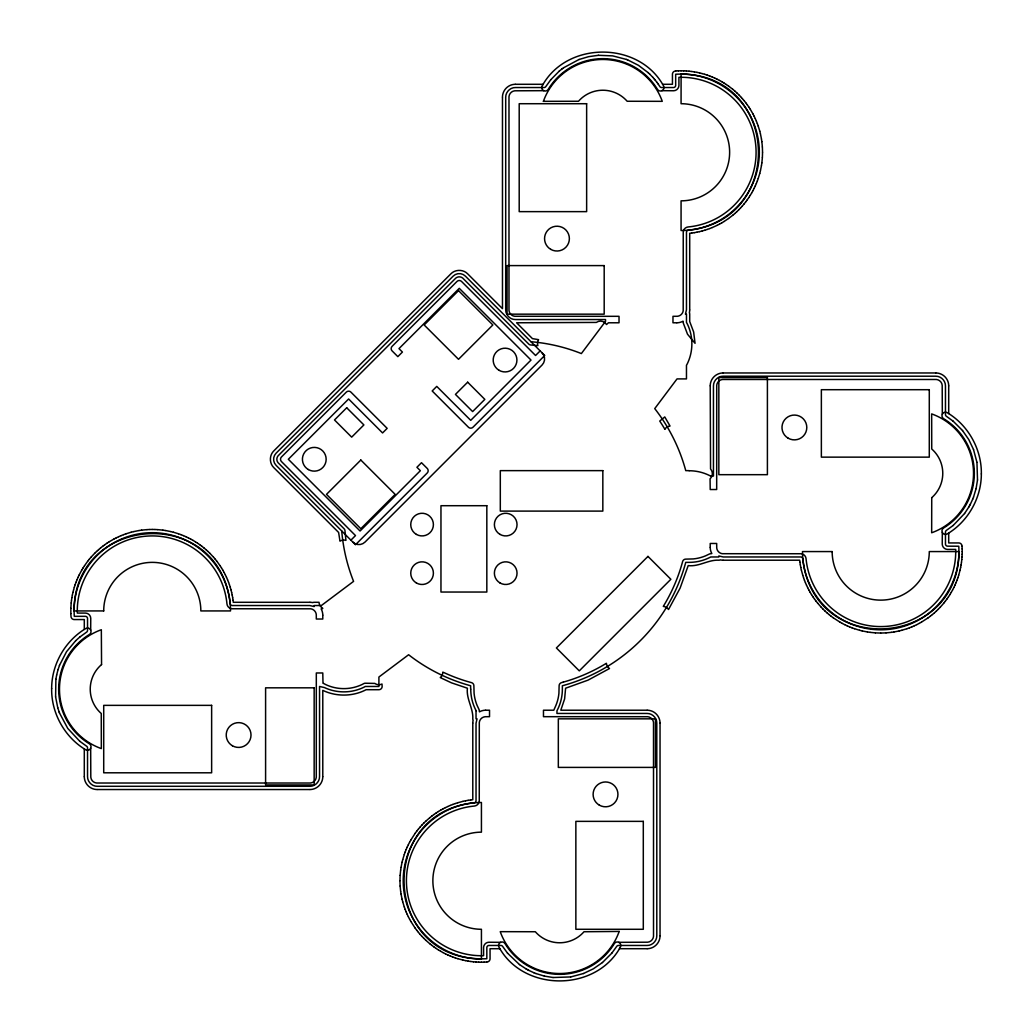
<?xml version="1.0" encoding="UTF-8"?>
<svg xmlns="http://www.w3.org/2000/svg" width="1033" height="1033" viewBox="0 0 1033 1033"><rect width="100%" height="100%" fill="white"/><g stroke="black" fill="none" stroke-linecap="round" stroke-linejoin="round"><path stroke-width="1.5" d="M70.851 608.334L70.851 613.525M399.952 880.645L400.12 875.467M762.548 152.355L762.38 157.532M962.149 554.166L962.201 551.648M70.851 608.192L71.187 603.014M322.787 776.764L322.735 777.642A5.397 5.397 0 0 1 322.696 778.056L322.58 778.895A5.397 5.397 0 0 1 322.49 779.308L322.283 780.135A5.397 5.397 0 0 1 322.167 780.535L321.883 781.335A5.397 5.397 0 0 1 321.715 781.723L321.353 782.498A5.397 5.397 0 0 1 321.16 782.872L320.721 783.595A5.397 5.397 0 0 1 320.488 783.944L319.985 784.628A5.397 5.397 0 0 1 319.714 784.951L319.145 785.584A5.397 5.397 0 0 1 318.835 785.881L318.216 786.449A5.397 5.397 0 0 1 317.893 786.72L317.208 787.223A5.397 5.397 0 0 1 316.86 787.456L316.124 787.895A5.397 5.397 0 0 1 315.749 788.089L314.988 788.463A5.397 5.397 0 0 1 314.6 788.618L313.8 788.902A5.397 5.397 0 0 1 313.399 789.031L312.573 789.238A5.397 5.397 0 0 1 312.16 789.315L311.32 789.444A5.397 5.397 0 0 1 310.894 789.483L310.029 789.522M502.477 97.063L502.516 96.185A5.397 5.397 0 0 1 502.554 95.759L502.684 94.92A5.397 5.397 0 0 1 502.761 94.507L502.968 93.693A5.397 5.397 0 0 1 503.097 93.28L503.381 92.479A5.397 5.397 0 0 1 503.549 92.092L503.91 91.33A5.397 5.397 0 0 1 504.104 90.956L504.543 90.233A5.397 5.397 0 0 1 504.775 89.871L505.279 89.2A5.397 5.397 0 0 1 505.55 88.864L506.118 88.244A5.397 5.397 0 0 1 506.415 87.934L507.048 87.366A5.397 5.397 0 0 1 507.371 87.108L508.055 86.604A5.397 5.397 0 0 1 508.404 86.359L509.127 85.933A5.397 5.397 0 0 1 509.501 85.726L510.276 85.365A5.397 5.397 0 0 1 510.664 85.197L511.464 84.913A5.397 5.397 0 0 1 511.864 84.796L512.691 84.59A5.397 5.397 0 0 1 513.104 84.512L513.943 84.383A5.397 5.397 0 0 1 514.357 84.344L515.235 84.293M472.804 722.971L472.843 722.106A5.397 5.397 0 0 1 472.882 721.68L473.011 720.84A5.772 5.772 0 0 1 473.127 720.272L473.037 720.078A3.241 3.241 0 0 1 472.791 718.839C473.45 708.393 466.103 699.044 467.394 688.21L451.434 682.826L440.252 677.571A7.011 7.011 0 0 0 442.795 672.134L444.435 672.819A172.124 172.124 0 0 0 469.783 682.167L471.487 682.632A3.241 3.241 0 0 1 473.876 685.757L474.082 693.35A42.624 42.624 0 0 0 477.117 705.474L478.963 709.361A3.241 3.241 0 0 1 479.273 710.743L479.454 711.84A5.397 5.397 0 0 1 479.829 711.647L480.59 711.285A5.397 5.397 0 0 1 480.991 711.117L481.778 710.833A5.397 5.397 0 0 1 482.191 710.717L483.005 710.51A5.397 5.397 0 0 1 483.431 710.42L484.27 710.304A5.397 5.397 0 0 1 484.684 710.265L485.562 710.213M689.695 310.029L689.657 310.894A5.397 5.397 0 0 1 689.618 311.32L689.489 312.16A5.772 5.772 0 0 1 689.373 312.728L689.463 312.922A3.241 3.241 0 0 1 689.708 314.161L689.708 321.56L693.647 332.006L695.054 343.305L687.5 334.188L683.601 323.871A3.241 3.241 0 0 1 683.226 322.361L683.045 321.16A5.397 5.397 0 0 1 682.671 321.353L681.909 321.715A5.397 5.397 0 0 1 681.509 321.883L680.721 322.167A5.397 5.397 0 0 1 680.308 322.283L679.494 322.49A5.397 5.397 0 0 1 679.068 322.58L678.242 322.696A5.397 5.397 0 0 1 677.816 322.735L676.938 322.787M660.022 935.937L659.984 936.815A5.397 5.397 0 0 1 659.945 937.241L659.816 938.08A5.397 5.397 0 0 1 659.738 938.493L659.532 939.307A5.397 5.397 0 0 1 659.403 939.72L659.119 940.521A5.397 5.397 0 0 1 658.951 940.908L658.589 941.67A5.397 5.397 0 0 1 658.395 942.044L657.956 942.767A5.397 5.397 0 0 1 657.724 943.129L657.22 943.8A5.397 5.397 0 0 1 656.949 944.136L656.381 944.756A5.397 5.397 0 0 1 656.084 945.066L655.451 945.634A5.397 5.397 0 0 1 655.129 945.892L654.444 946.396A5.397 5.397 0 0 1 654.096 946.641L653.373 947.067A5.397 5.397 0 0 1 652.998 947.274L652.223 947.635A5.397 5.397 0 0 1 651.836 947.803L651.035 948.087A5.397 5.397 0 0 1 650.635 948.204L649.809 948.41A5.397 5.397 0 0 1 649.395 948.488L648.556 948.617A5.397 5.397 0 0 1 648.143 948.656L647.265 948.707M710.213 385.735L710.265 384.857A5.397 5.397 0 0 1 710.304 384.444L710.42 383.605A5.397 5.397 0 0 1 710.51 383.191L710.717 382.365A5.397 5.397 0 0 1 710.833 381.965L711.117 381.164A5.397 5.397 0 0 1 711.285 380.777L711.647 380.002A5.397 5.397 0 0 1 711.84 379.627L712.279 378.904A5.397 5.397 0 0 1 712.512 378.556L713.015 377.871A5.397 5.397 0 0 1 713.286 377.549L713.855 376.916A5.397 5.397 0 0 1 714.165 376.619L714.784 376.051A5.397 5.397 0 0 1 715.107 375.78L715.792 375.276A5.397 5.397 0 0 1 716.14 375.044L716.876 374.605A5.397 5.397 0 0 1 717.251 374.411L718.012 374.049A5.397 5.397 0 0 1 718.4 373.881L719.2 373.597A5.397 5.397 0 0 1 719.601 373.468L720.427 373.262A5.397 5.397 0 0 1 720.84 373.184L721.68 373.055A5.397 5.397 0 0 1 722.106 373.016L722.971 372.978M962.033 556.826L962.149 554.308M400.133 875.325L400.636 870.16M762.367 157.675L761.863 162.84M961.813 559.486L962.02 556.968M977.515 479.932L976.947 462.358M977.515 479.958L976.082 488.635M71.2 602.872L71.497 600.367M961.503 562.133L961.8 559.628M55.885 679.275L55.601 696.862M71.509 600.225L71.884 597.72M400.662 870.018L401.024 867.513M761.476 165.487L761.837 162.982M961.116 564.78L961.491 562.275M55.885 679.262L56.673 674.936M71.897 597.591L72.362 595.098M401.049 867.384L402.057 862.284M761.45 165.616L760.443 170.716M960.638 567.401L961.103 564.909M72.387 594.969L72.917 592.49M960.083 570.009L960.613 567.543M56.673 674.923L58.055 669.591M976.082 488.661L973.525 497.08M72.943 592.361L73.563 589.908M402.095 862.155L402.702 859.701M759.797 173.299L760.404 170.845M960.057 570.139L958.714 575.161M73.601 589.766L74.286 587.338M402.741 859.559L404.252 854.601M759.759 173.441L758.248 178.399M58.068 669.578L59.475 665.42M74.337 587.209L75.099 584.807M957.901 577.692L958.663 575.291M75.151 584.665L76.003 582.289M404.303 854.459L405.143 852.083M757.357 180.917L758.209 178.541M956.997 580.21L957.849 577.834M59.475 665.394L66.512 651.707L75.693 640.705M973.525 497.105L972.712 499.133M76.055 582.16L76.984 579.81M405.194 851.954L406.124 849.604M756.376 183.396L757.305 181.046M956.016 582.689L956.945 580.339M972.712 499.159L970.4 504.143M77.036 579.681L78.043 577.37M90.672 748.331L90.801 777.216A6.469 6.469 0 0 0 96.611 783.014L310.468 783.014A6.469 6.469 0 0 0 316.279 777.216L316.318 672.974L322.787 672.974L322.993 683.291A3.241 3.241 0 0 1 323.871 683.601L325.821 684.634A42.624 42.624 0 0 0 362.26 684.427L363.758 683.626A3.241 3.241 0 0 1 365.308 683.226L374.798 683.407A7.011 7.011 0 0 0 381.99 684.014L382.145 686.467A3.241 3.241 0 0 1 378.904 689.708L366.121 689.708C352.821 696.655 336.306 696.836 322.787 690.354L322.787 776.558M406.176 849.475L407.183 847.163M755.317 185.837L756.324 183.525M942.328 414.168L942.199 385.283A6.469 6.469 0 0 0 936.389 379.485L722.532 379.485A6.469 6.469 0 0 0 716.721 385.283L716.682 489.526L710.213 489.526L710.071 478.834A7.011 7.011 0 0 0 710.549 468.93L710.213 385.942M954.957 585.13L955.964 582.819M78.095 577.24L79.179 574.955M407.247 847.034L408.319 844.749M754.18 188.251L755.252 185.966M953.821 587.545L954.905 585.259M79.231 574.826L81.684 570.255M408.384 844.62L409.533 842.373M752.967 190.627L754.116 188.38M952.607 589.92L953.769 587.674M969.884 505.124L970.387 504.156M969.354 506.093L969.871 505.137M751.675 192.951L752.902 190.756M409.61 842.244L410.837 840.049M951.316 592.245L952.542 590.037M968.812 507.048L969.354 506.105M968.799 507.061L964.577 513.504M81.749 570.126L83.053 567.956M750.307 195.25L751.598 193.081M410.902 839.919L415.163 833.321M949.947 594.543L951.251 592.374M83.131 567.84L84.499 565.722M748.86 197.484L750.229 195.366M948.501 596.777L949.869 594.659M84.577 565.606L87.598 561.384M747.337 199.679L748.783 197.6M946.99 598.972L948.423 596.893M745.761 201.822L747.259 199.795M415.24 833.205L416.738 831.178M945.402 601.116L946.912 599.088M964.564 513.517L953.188 525.461M87.689 561.268L89.251 559.292M744.096 203.914L745.671 201.939M416.828 831.061L418.404 829.086M943.749 603.207L945.311 601.232M550.692 79.825L545.85 86.527A2.156 2.156 0 0 1 544.029 87.534L515.441 87.534C510.237 87.392 505.576 92.066 505.705 97.27L505.705 309.81C505.576 315.026 510.237 319.688 515.441 319.546L605.532 319.546L605.532 321.353L581.359 353.583L580.417 353.196A175.365 175.365 0 0 0 533.687 341.975L530.988 341.742M611.807 953.175L616.649 946.473A2.156 2.156 0 0 1 618.47 945.466L647.058 945.466C652.262 945.608 656.936 940.947 656.794 935.73L656.794 723.19C656.923 718 652.301 713.338 647.11 713.454L556.968 713.454L556.968 710.743A45.801 45.801 0 0 0 562.365 689.166L562.365 685.757L564.095 685.279A175.365 175.365 0 0 0 685.279 564.095L685.757 562.365L689.166 562.365A45.801 45.801 0 0 0 710.743 556.968L718.839 556.968L718.839 555.948L723.19 556.968L800.678 556.968A2.156 2.156 0 0 1 802.835 558.956C813.823 660.19 964.46 647.639 958.779 546.225L947.623 546.173A2.156 2.156 0 0 1 945.466 544.017L945.466 532.137A2.156 2.156 0 0 1 946.473 530.316L953.175 525.474M550.705 79.812L559.189 71.174M611.794 953.188L602.459 962.524M89.342 559.189L90.981 557.265M742.378 205.954L744.005 204.018M418.494 828.982L420.121 827.046M943.658 603.311L940.237 607.223M91.072 557.149L94.623 553.365M740.584 207.93L742.288 206.058M420.211 826.942L421.916 825.07M738.737 209.841L740.493 208.033M422.006 824.967L423.762 823.159M938.377 609.134L940.133 607.327M350.91 540.156L355.494 535.572L281.467 461.557A3.241 3.241 0 0 1 281.467 456.973L346.326 392.114A3.241 3.241 0 0 1 350.91 392.114L387.155 428.359L382.572 432.943L348.625 398.983L288.336 459.272L360.065 531.001L420.354 470.712L416.919 467.278L421.49 462.707L427.223 468.427A3.241 3.241 0 0 1 427.223 472.998L355.494 544.74L276.121 465.379A8.638 8.638 0 0 1 276.121 453.164L453.164 276.121A8.638 8.638 0 0 1 465.379 276.121L544.74 355.494L472.998 427.223A3.241 3.241 0 0 1 468.427 427.223L432.181 390.978L436.752 386.394L470.712 420.354L531.001 360.065L459.272 288.336L398.983 348.625L402.418 352.059L397.834 356.63L392.114 350.91A3.241 3.241 0 0 1 392.114 346.326L456.973 281.467A3.241 3.241 0 0 1 461.557 281.467L535.572 355.494L540.156 350.91M94.713 553.262L96.534 551.506M736.826 211.7L738.634 209.944M423.866 823.056L425.673 821.3M936.466 610.994L938.287 609.238M75.706 640.692L79.812 637.038M96.637 551.415L98.509 549.711M734.85 213.495L736.723 211.791M425.777 821.209L429.689 817.787M934.491 612.789L936.363 611.084M98.613 549.621L100.537 547.994M732.81 215.213L734.747 213.586M932.463 614.506L934.387 612.879M559.202 71.161L561.771 69.095M79.825 637.025L86.527 632.183A2.156 2.156 0 0 0 87.534 630.362L87.534 618.483A2.156 2.156 0 0 0 85.377 616.327L74.286 616.327C68.385 514.886 219.216 502.27 230.165 603.543A2.156 2.156 0 0 0 232.322 605.532L309.81 605.532L314.161 606.552L314.161 605.532L321.353 605.532L353.583 581.359L353.196 580.417A175.365 175.365 0 0 1 341.975 533.687L341.742 530.988M602.446 962.536L593.394 968.799L583.438 973.525M100.653 547.903L102.629 546.328M732.707 215.303L728.588 218.467M429.793 817.697L431.768 816.122M930.371 616.172L932.347 614.596M561.784 69.082L563.54 67.778M102.732 546.25L104.759 544.74M431.884 816.031L433.912 814.533M928.241 617.76L930.268 616.262M563.553 67.778L579.061 59.475M104.875 544.662L106.954 543.216M728.472 218.544L724.159 221.436M434.028 814.456L436.107 813.01M928.125 617.837L921.513 622.098M107.07 543.138L109.201 541.77M436.223 812.932L438.341 811.564M109.317 541.705L113.811 539.11M721.873 222.805L724.043 221.514M438.457 811.486L440.626 810.195M719.549 224.096L721.744 222.883M440.755 810.117L442.963 808.904M919.189 623.39L921.397 622.163M717.173 225.323L719.42 224.174M113.94 539.032L116.187 537.883M443.08 808.826L445.326 807.677M916.813 624.616L919.06 623.467M717.044 225.388L712.318 227.531M116.303 537.819L118.588 536.747M445.455 807.612L447.741 806.541M914.412 625.753L916.697 624.681M661.998 90.672L673.684 90.762A5.397 5.397 0 0 0 678.913 85.532L678.913 77.307L681.07 77.281A74.996 74.996 0 0 1 755.988 148.597A74.996 74.996 0 0 1 688.43 226.924A7.799 7.799 0 0 0 688.03 226.963A5.397 5.397 0 0 0 683.239 232.154L683.2 310.468A6.469 6.469 0 0 1 682.736 312.315L682.464 312.896A6.469 6.469 0 0 1 677.39 316.279L672.974 316.318L672.974 322.787L676.731 322.787M118.718 536.682L121.029 535.675M447.87 806.476L450.181 805.469M911.971 626.824L914.282 625.817M500.501 942.328L488.829 942.238A5.397 5.397 0 0 0 483.586 947.468L483.586 955.693L481.43 955.719A74.996 74.996 0 0 1 406.511 884.403A74.996 74.996 0 0 1 474.07 806.076A7.799 7.799 0 0 0 474.47 806.037A5.397 5.397 0 0 0 479.26 800.846L479.299 722.532A6.469 6.469 0 0 1 485.11 716.721L489.526 716.682L489.526 710.213L485.768 710.213M709.839 228.513L712.189 227.583M121.171 535.623L123.508 534.694M450.311 805.417L452.661 804.487M909.492 627.806L911.829 626.876M579.087 59.475L588.59 56.673L598.417 55.304M583.413 973.525L570.668 976.947M707.334 229.416L709.71 228.564M123.65 534.642L126.026 533.803M906.974 628.697L909.35 627.857M452.79 804.436L455.166 803.584M704.79 230.23L707.192 229.455M126.155 533.751L131.126 532.24M906.845 628.748L901.874 630.259M455.308 803.545L457.709 802.77M702.233 230.966L704.661 230.269M457.839 802.731L462.861 801.388M563.217 682.167L561.513 682.632A3.241 3.241 0 0 0 559.124 685.757L558.918 693.35A42.624 42.624 0 0 1 555.883 705.474L553.778 710.213L543.474 710.213L543.474 716.682L647.717 716.721A6.469 6.469 0 0 1 653.515 722.532L653.515 936.389A6.469 6.469 0 0 1 647.717 942.199L618.832 942.328M699.638 231.612L702.091 231.005M131.256 532.215L133.709 531.595M899.291 630.905L901.744 630.298M697.043 232.18L699.509 231.65M133.851 531.569L138.939 530.549M899.149 630.943L894.062 631.951M462.991 801.35L465.457 800.82M694.421 232.657L696.901 232.205M465.599 800.795L468.091 800.343M570.642 976.947L553.068 977.515M691.774 233.045L694.279 232.683M139.081 530.523L141.573 530.161M891.427 632.338L893.919 631.976M468.22 800.317L470.725 799.955M691.632 233.071L689.708 233.29L689.708 309.81M141.715 530.136L146.88 529.632M891.285 632.364L886.12 632.867M470.867 799.929L472.791 799.71L472.791 723.19M675.672 70.98L675.311 71.019A3.241 3.241 0 0 0 672.444 74.066L672.444 84.293L662.553 84.293M486.827 962.02L487.24 961.981A3.241 3.241 0 0 0 490.055 958.934L490.055 948.707L499.946 948.707M598.43 55.304L612.724 55.885L626.579 59.475M675.814 70.967L678.332 70.851M147.022 529.619L149.54 529.503M885.978 632.88L880.787 633.048M484.167 962.149L486.685 962.033M678.474 70.851L681.005 70.799M149.682 529.49L152.213 529.451M481.494 962.201L484.025 962.149M515.441 84.293L543.113 84.293M723.19 372.965L935.73 372.965M689.166 470.635L685.757 470.635L685.279 468.905A175.365 175.365 0 0 0 656.317 410.656L654.741 408.616L677.028 378.904L686.467 378.904L686.467 365.308L687.358 363.668A45.865 45.865 0 0 0 687.565 324.439L686.467 322.361L686.467 314.161L685.447 314.161L686.467 309.81L686.467 232.322A2.156 2.156 0 0 1 688.456 230.165C787.856 219.887 779.334 69.237 675.685 74.234L675.672 85.377A2.156 2.156 0 0 1 673.516 87.534L661.649 87.534A2.156 2.156 0 0 1 659.816 86.527L658.305 84.228M710.743 476.032L713.454 476.032L713.454 385.942C713.312 380.738 717.974 376.064 723.19 376.206L935.73 376.206C940.947 376.064 945.608 380.738 945.466 385.942L945.466 414.53A2.156 2.156 0 0 0 946.473 416.351L953.175 421.193M723.19 560.209L799.71 560.209L799.929 562.133M309.81 602.291L233.29 602.291L233.071 600.367M647.058 710.213L560.803 710.213L564.625 698.902L565.606 688.21L588.1 680.114L609.522 668.519A7.011 7.011 0 0 1 606.41 663.393L606.41 663.276A172.059 172.059 0 0 1 563.243 682.142M97.27 789.535L309.81 789.535M619.387 948.707L647.058 948.707M681.147 70.799L683.665 70.851M152.355 529.451L154.873 529.49M880.645 633.048L875.467 632.88M478.834 962.149L481.352 962.201M683.807 70.851L686.338 70.967M935.937 372.978L936.815 373.016A5.397 5.397 0 0 1 937.241 373.055L938.08 373.184A5.397 5.397 0 0 1 938.493 373.262L939.307 373.468A5.397 5.397 0 0 1 939.72 373.597L940.521 373.881A5.397 5.397 0 0 1 940.908 374.049L941.67 374.411A5.397 5.397 0 0 1 942.044 374.605L942.767 375.044A5.397 5.397 0 0 1 943.129 375.276L943.8 375.78A5.397 5.397 0 0 1 944.136 376.051L944.756 376.619A5.397 5.397 0 0 1 945.066 376.916L945.634 377.549A5.397 5.397 0 0 1 945.892 377.871L946.396 378.556A5.397 5.397 0 0 1 946.641 378.904L947.067 379.627A5.397 5.397 0 0 1 947.274 380.002L947.635 380.777A5.397 5.397 0 0 1 947.803 381.164L948.087 381.965A5.397 5.397 0 0 1 948.204 382.365L948.41 383.191A5.397 5.397 0 0 1 948.488 383.605L948.617 384.444A5.397 5.397 0 0 1 948.656 384.857L948.707 385.735M155.015 529.503L157.532 529.619M722.971 560.196L722.106 560.157A5.397 5.397 0 0 1 721.68 560.118L720.84 559.989A5.772 5.772 0 0 1 720.272 559.873L720.078 559.963A3.241 3.241 0 0 1 718.839 560.209C708.393 559.55 699.044 566.897 688.21 565.606L680.114 588.1L668.519 609.522A7.011 7.011 0 0 0 663.393 606.41L663.276 606.41A172.059 172.059 0 0 0 682.167 563.217L682.632 561.513A3.241 3.241 0 0 1 685.757 559.124L693.35 558.918A42.624 42.624 0 0 0 705.474 555.883L709.361 554.037A3.241 3.241 0 0 1 710.743 553.727L711.84 553.546A5.397 5.397 0 0 1 711.647 553.171L711.285 552.41A5.397 5.397 0 0 1 711.117 552.009L710.833 551.222A5.397 5.397 0 0 1 710.717 550.809L710.51 549.995A5.397 5.397 0 0 1 710.42 549.569L710.304 548.73A5.397 5.397 0 0 1 710.265 548.316L710.213 547.438M310.029 602.304L310.894 602.342A5.397 5.397 0 0 1 311.32 602.381L312.16 602.51A5.772 5.772 0 0 1 312.728 602.626L312.922 602.536A3.241 3.241 0 0 1 314.161 602.291L319.029 602.291A7.011 7.011 0 0 0 322.464 608.05L322.787 608.437A3.241 3.241 0 0 1 321.353 608.773L321.16 608.954A5.397 5.397 0 0 1 321.353 609.328L321.715 610.09A5.397 5.397 0 0 1 321.883 610.49L322.167 611.278A5.397 5.397 0 0 1 322.283 611.691L322.49 612.517A5.397 5.397 0 0 1 322.58 612.931L322.696 613.77A5.397 5.397 0 0 1 322.735 614.183L322.787 615.061M647.265 710.213L648.143 710.265A5.397 5.397 0 0 1 648.556 710.304L649.395 710.42A5.397 5.397 0 0 1 649.809 710.51L650.635 710.717A5.397 5.397 0 0 1 651.035 710.833L651.836 711.117A5.397 5.397 0 0 1 652.223 711.285L652.998 711.647A5.397 5.397 0 0 1 653.373 711.84L654.096 712.279A5.397 5.397 0 0 1 654.444 712.512L655.129 713.015A5.397 5.397 0 0 1 655.451 713.286L656.084 713.855A5.397 5.397 0 0 1 656.381 714.165L656.949 714.784A5.397 5.397 0 0 1 657.22 715.107L657.724 715.792A5.397 5.397 0 0 1 657.956 716.14L658.395 716.876A5.397 5.397 0 0 1 658.589 717.251L658.951 718.012A5.397 5.397 0 0 1 659.119 718.4L659.403 719.2A5.397 5.397 0 0 1 659.532 719.601L659.738 720.427A5.397 5.397 0 0 1 659.816 720.84L659.945 721.68A5.397 5.397 0 0 1 659.984 722.106L660.022 722.971M97.063 789.522L96.185 789.483A5.397 5.397 0 0 1 95.759 789.444L94.92 789.315A5.397 5.397 0 0 1 94.507 789.238L93.693 789.031A5.397 5.397 0 0 1 93.28 788.902L92.479 788.618A5.397 5.397 0 0 1 92.092 788.463L91.33 788.089A5.397 5.397 0 0 1 90.956 787.895L90.233 787.456A5.397 5.397 0 0 1 89.871 787.223L89.2 786.72A5.397 5.397 0 0 1 88.864 786.449L88.244 785.881A5.397 5.397 0 0 1 87.934 785.584L87.366 784.951A5.397 5.397 0 0 1 87.108 784.628L86.604 783.944A5.397 5.397 0 0 1 86.359 783.595L85.933 782.872A5.397 5.397 0 0 1 85.726 782.498L85.365 781.723A5.397 5.397 0 0 1 85.197 781.335L84.913 780.535A5.397 5.397 0 0 1 84.796 780.135L84.59 779.308A5.397 5.397 0 0 1 84.512 778.895L84.383 778.056A5.397 5.397 0 0 1 84.344 777.642L84.293 776.764M476.174 962.033L478.692 962.149M686.467 70.98L688.985 71.187M157.675 529.632L162.84 530.136M875.325 632.867L870.16 632.364M473.514 961.813L476.032 962.02M553.042 977.515L544.365 976.082M689.127 71.2L691.632 71.497M470.867 961.503L473.372 961.8M691.774 71.509L694.279 71.884M867.513 631.976L870.018 632.338M162.982 530.161L165.487 530.523M468.22 961.116L470.725 961.491M694.421 71.897L696.901 72.362M867.384 631.951L862.284 630.943M165.616 530.549L170.716 531.569M465.599 960.638L468.091 961.103M697.043 72.387L699.509 72.917M462.991 960.083L465.457 960.613M544.339 976.082L535.92 973.525M699.638 72.943L702.091 73.563M859.701 630.298L862.155 630.905M170.845 531.595L173.299 532.215M462.861 960.057L457.839 958.714M702.233 73.601L704.661 74.286M859.559 630.259L854.601 628.748M173.441 532.24L178.399 533.751M704.79 74.337L707.192 75.099M455.308 957.901L457.709 958.663M707.334 75.151L709.71 76.003M852.083 627.857L854.459 628.697M178.541 533.803L180.917 534.642M452.79 956.997L455.166 957.849M626.605 59.475L627.612 59.875M535.895 973.525L533.867 972.712M709.839 76.055L712.189 76.984M849.604 626.876L851.954 627.806M181.046 534.694L183.396 535.623M450.311 956.016L452.661 956.945M627.625 59.875L638.446 65.324L648.117 72.62M533.841 972.712L528.857 970.4M543.668 90.672L514.783 90.801A6.469 6.469 0 0 0 508.985 96.611L508.985 310.468A6.469 6.469 0 0 0 514.783 316.279L619.025 316.318L619.025 322.787L608.437 322.787L606.513 324.517A7.011 7.011 0 0 0 596.338 322.425L516.616 322.787L532.447 338.617L538.593 339.663A7.011 7.011 0 0 0 537.883 345.629L530.704 344.97A3.241 3.241 0 0 1 528.702 344.028L462.694 278.058A5.397 5.397 0 0 0 455.85 278.058L278.058 455.85A5.397 5.397 0 0 0 278.058 462.694L344.028 528.702A3.241 3.241 0 0 1 344.97 530.704L345.939 540.375A7.011 7.011 0 0 0 339.986 541.189L338.617 532.447L273.835 467.665C269.239 463.288 269.239 455.256 273.835 450.879L450.879 273.835C455.256 269.239 463.288 269.239 467.665 273.835L502.477 308.647L502.477 97.27M712.318 77.036L714.629 78.043M847.163 625.817L849.475 626.824M183.525 535.675L185.837 536.682M447.87 954.957L450.181 955.964M714.759 78.095L717.044 79.179M844.749 624.681L847.034 625.753M185.966 536.747L188.251 537.819M445.455 953.821L447.741 954.905M717.173 79.231L719.42 80.393M842.373 623.467L844.62 624.616M188.38 537.883L190.627 539.032M443.08 952.607L445.326 953.769M527.876 969.884L528.844 970.387M526.907 969.354L527.863 969.871M719.549 80.458L721.744 81.684M840.049 622.163L842.244 623.39M190.756 539.11L192.951 540.336M440.755 951.316L442.963 952.542M525.952 968.812L526.895 969.354M525.939 968.799L519.496 964.577M721.873 81.749L724.043 83.053M839.919 622.098L833.321 617.837M193.081 540.401L195.25 541.705M438.457 949.947L440.626 951.251M724.159 83.131L726.276 84.499M195.366 541.77L197.484 543.138M436.223 948.501L438.341 949.869M726.393 84.577L728.472 86.01M197.6 543.216L199.679 544.662M434.028 946.99L436.107 948.423M728.588 86.088L732.707 89.251M831.178 616.262L833.205 617.76M199.795 544.74L201.822 546.25M431.884 945.402L433.912 946.912M519.483 964.564L507.539 953.188M829.086 614.596L831.061 616.172M201.939 546.328L203.914 547.903M429.793 943.749L431.768 945.311M79.825 741.307L86.527 746.149A2.156 2.156 0 0 1 87.534 747.982L87.534 776.558C87.392 781.761 92.053 786.436 97.27 786.294L309.81 786.294C315.026 786.436 319.688 781.761 319.546 776.558L319.546 686.467L324.439 687.565A45.865 45.865 0 0 0 363.668 687.358L365.308 686.467L378.904 686.467L378.904 677.028L408.616 654.741L410.656 656.317A175.365 175.365 0 0 0 468.905 685.279L470.635 685.757L470.635 689.166M953.188 421.206L962.524 430.541M79.812 741.294L67.778 728.459L59.475 712.938M732.81 89.342L734.747 90.981M827.046 612.879L828.982 614.506M204.018 547.994L205.954 549.621M429.689 943.658L425.777 940.237M734.85 91.072L736.723 92.763M825.07 611.084L826.942 612.789M206.058 549.711L207.93 551.415M648.13 72.633L649.731 74.131M736.826 92.867L738.634 94.623M823.159 609.238L824.967 610.994M208.033 551.506L209.841 553.262M423.866 938.377L425.673 940.133M649.744 74.144L652.804 77.307M738.737 94.713L740.493 96.534M821.3 607.327L823.056 609.134M209.944 553.365L213.495 557.149M422.006 936.466L423.762 938.287M740.584 96.637L742.288 98.509M821.209 607.223L817.787 603.311M420.211 934.491L421.916 936.363M652.817 77.32L654.263 78.96M742.378 98.613L744.005 100.537M213.586 557.265L215.213 559.189M418.494 932.463L420.121 934.387M654.276 78.973L654.961 79.812M962.536 430.554L968.799 439.606L973.525 449.562M654.974 79.825L657.001 82.42M507.526 953.175L502.684 946.473A2.156 2.156 0 0 0 500.863 945.466L488.983 945.466A2.156 2.156 0 0 0 486.827 947.623L486.827 958.714C383.204 963.892 374.617 813.087 474.044 802.835A2.156 2.156 0 0 0 476.032 800.678L476.032 723.19L477.052 718.839L476.032 718.839L476.032 710.743M744.096 100.653L745.671 102.629M816.122 601.232L817.697 603.207M215.303 559.292L216.878 561.268M416.828 930.371L418.404 932.347M745.761 102.732L747.259 104.759M814.533 599.088L816.031 601.116M216.969 561.384L219.99 565.606M415.24 928.241L416.738 930.268M657.014 82.433L658.292 84.215M747.337 104.875L748.783 106.954M813.01 596.893L814.456 598.972M415.163 928.125L410.902 921.513M748.86 107.07L750.229 109.201M811.564 594.659L812.932 596.777M220.068 565.722L221.436 567.84M750.307 109.317L752.902 113.811M810.195 592.374L811.486 594.543M221.514 567.956L222.805 570.126M808.904 590.037L810.117 592.245M222.883 570.255L224.096 572.463M409.61 919.189L410.837 921.397M752.967 113.94L754.116 116.187M807.677 587.674L808.826 589.92M408.384 916.813L409.533 919.06M224.174 572.579L225.323 574.826M754.18 116.303L755.252 118.588M806.541 585.259L807.612 587.545M407.247 914.412L408.319 916.697M225.388 574.955L226.459 577.24M755.317 118.718L756.324 121.029M805.469 582.819L806.476 585.13M406.176 911.971L407.183 914.282M226.524 577.37L227.531 579.681M942.328 532.499L942.238 544.171A5.397 5.397 0 0 0 947.468 549.414L955.693 549.414L955.719 551.57A74.996 74.996 0 0 1 884.403 626.489A74.996 74.996 0 0 1 806.076 558.93A7.799 7.799 0 0 0 806.037 558.53A5.397 5.397 0 0 0 800.846 553.74L722.532 553.701A6.469 6.469 0 0 1 720.685 553.236L720.104 552.965A6.469 6.469 0 0 1 716.721 547.89L716.682 543.474L710.213 543.474L710.213 547.232M90.672 630.001L90.762 618.328A5.397 5.397 0 0 0 85.532 613.086L77.307 613.086L77.281 610.929A74.996 74.996 0 0 1 148.597 536.011A74.996 74.996 0 0 1 226.924 603.582A7.799 7.799 0 0 0 226.963 603.969A5.397 5.397 0 0 0 232.154 608.76L310.468 608.799A6.469 6.469 0 0 1 312.315 609.263L312.896 609.535A6.469 6.469 0 0 1 316.279 614.609L316.318 619.025L322.787 619.025L322.787 615.268M756.376 121.171L757.305 123.508M804.487 580.339L805.417 582.689M405.194 909.492L406.124 911.829M227.583 579.81L228.513 582.16M973.525 449.587L976.947 462.332M59.101 711.892L59.475 712.912M757.357 123.65L758.209 126.026M803.584 577.834L804.436 580.21M404.303 906.974L405.143 909.35M228.564 582.289L229.416 584.665M59.101 711.879L57.745 707.695M758.248 126.155L759.759 131.126M802.77 575.291L803.545 577.692M404.252 906.845L402.741 901.874M229.455 584.807L230.23 587.209M802.731 575.161L801.388 570.139M230.269 587.338L230.966 589.766M57.745 707.682L55.601 696.888M759.797 131.256L760.404 133.709M402.095 899.291L402.702 901.744M231.005 589.908L231.612 592.361M760.443 133.851L761.45 138.939M800.82 567.543L801.35 570.009M402.057 899.149L401.049 894.062M231.65 592.49L232.18 594.969M800.343 564.909L800.795 567.401M232.205 595.098L232.657 597.591M761.476 139.081L761.837 141.573M799.955 562.275L800.317 564.78M400.662 891.427L401.024 893.919M232.683 597.72L233.045 600.225M761.863 141.715L762.367 146.88M400.636 891.285L400.133 886.12M962.02 546.173L961.981 545.76A3.241 3.241 0 0 0 958.934 542.945L948.707 542.945L948.707 533.054M962.033 546.315L962.149 548.833M762.38 147.022L762.548 152.213M400.12 885.978L399.952 880.787M70.851 613.667L71.019 616.74A3.241 3.241 0 0 0 74.066 619.555L84.293 619.555L84.293 629.446M962.149 548.975L962.201 551.506M948.707 385.942L948.707 413.613M660.035 723.19L660.035 935.73M84.293 748.886L84.293 776.558M542.067 352.821A8.638 8.638 0 0 1 542.067 365.023L365.023 542.067A8.638 8.638 0 0 1 352.821 542.067M476.136 710.743A45.801 45.801 0 0 1 470.751 689.166M689.166 470.751A45.801 45.801 0 0 1 710.743 476.136M51.65 688.52C51.211 713.041 64.627 737.175 85.674 749.764A3.512 3.512 0 0 0 90.504 748.628A3.512 3.512 0 0 0 89.38 743.799A63.956 63.956 0 0 1 89.38 634.52A3.512 3.512 0 0 0 90.504 629.704A3.512 3.512 0 0 0 85.674 628.581C65.014 640.938 51.663 664.439 51.65 688.52M981.35 473.915C981.363 498.022 968.011 521.549 947.326 533.919A3.512 3.512 0 0 1 942.496 532.796A3.512 3.512 0 0 1 943.62 527.966A63.956 63.956 0 0 0 943.62 418.688A3.512 3.512 0 0 1 942.496 413.871A3.512 3.512 0 0 1 947.326 412.735C968.347 425.312 981.763 449.42 981.35 473.915M543.397 101.337L578.493 101.26A32.372 32.372 0 0 1 627.173 101.26L662.269 101.337A63.129 63.129 0 0 0 543.397 101.337M619.18 931.443L619.103 931.663A63.129 63.129 0 0 1 500.23 931.663L535.326 931.74A32.372 32.372 0 0 0 584.007 931.74L619.18 931.443M664.89 429.108L664.839 429.199A164.983 164.983 0 0 0 659.751 421.077L664.761 416.932L670.043 426.035A7.011 7.011 0 0 0 664.89 429.108M542.854 84.693L542.248 85.674A3.512 3.512 0 0 0 543.371 90.504A3.512 3.512 0 0 0 548.2 89.38A63.956 63.956 0 0 1 657.479 89.38A3.512 3.512 0 0 0 662.295 90.504A3.512 3.512 0 0 0 663.431 85.674C638.988 41.333 568.008 40.803 542.854 84.693M620.265 947.326C595.615 992.093 523.718 992.093 499.081 947.326A3.512 3.512 0 0 1 500.204 942.496A3.512 3.512 0 0 1 505.034 943.62A63.956 63.956 0 0 0 614.312 943.62A3.512 3.512 0 0 1 619.129 942.496A3.512 3.512 0 0 1 620.265 947.326M458.51 290.622L424.163 324.969L458.51 359.303L492.844 324.969L458.51 290.622M346.714 407.764L334.498 419.966L351.672 437.14L363.887 424.925L346.714 407.764M360.827 460.034L326.493 494.368L360.827 528.715L395.174 494.368L360.827 460.034M467.665 382.197L455.45 394.399L472.623 411.573L484.826 399.371L467.665 382.197M647.962 556.4L556.4 647.962L579.281 670.856L670.856 579.281L647.962 556.4M101.557 664.568L101.26 664.826A32.372 32.372 0 0 0 101.26 713.506L101.337 748.602A63.129 63.129 0 0 1 101.337 629.73L101.557 664.568M931.74 497.674L931.663 532.77A63.129 63.129 0 0 0 931.663 413.897L931.74 448.993A32.372 32.372 0 0 1 931.74 497.674M681.096 74.04L681.07 103.713A48.564 48.564 0 0 1 729.634 152.277A48.564 48.564 0 0 1 681.07 200.841L681.07 230.514A78.237 78.237 0 0 0 759.32 152.277A78.237 78.237 0 0 0 681.07 74.04M586.641 103.713L519.199 103.713L519.199 211.636L586.641 211.636L586.641 103.713M604.189 265.597L507.061 265.597L507.061 314.161L604.189 314.161L604.189 265.597M767.403 377.561L718.839 377.561L718.839 474.676L767.403 474.676L767.403 377.561M929.287 389.699L821.364 389.699L821.364 457.141L929.287 457.141L929.287 389.699M602.833 470.635L500.308 470.635L500.308 511.103L602.833 511.103L602.833 470.635M486.827 505.705L440.962 505.705L440.962 592.038L486.827 592.038L486.827 505.705M832.159 551.57L802.486 551.57A78.237 78.237 0 0 0 880.723 629.807A78.237 78.237 0 0 0 958.96 551.57L929.287 551.57A48.564 48.564 0 0 1 880.723 600.134A48.564 48.564 0 0 1 832.159 551.57M103.713 610.929L74.04 610.942A78.237 78.237 0 0 1 152.277 532.692A78.237 78.237 0 0 1 230.514 610.929L200.841 610.929A48.564 48.564 0 0 0 152.277 562.365A48.564 48.564 0 0 0 103.713 610.929M314.161 687.823L265.597 687.823L265.597 784.938L314.161 784.938L314.161 687.823M211.636 705.358L103.713 705.358L103.713 772.8L211.636 772.8L211.636 705.358M655.439 718.839L558.324 718.839L558.324 767.403L655.439 767.403L655.439 718.839M643.301 821.364L575.859 821.364L575.859 929.287L643.301 929.287L643.301 821.364M481.443 958.96L481.404 958.96A78.237 78.237 0 0 1 403.193 880.723A78.237 78.237 0 0 1 481.43 802.486L481.43 832.159A48.564 48.564 0 0 0 432.866 880.723A48.564 48.564 0 0 0 481.43 929.287L481.43 958.96M500.037 534.41A11.337 11.337 0 0 0 517.042 524.596A11.337 11.337 0 0 0 500.037 514.783A11.337 11.337 0 0 0 500.037 534.41M500.037 582.974A11.337 11.337 0 0 0 517.042 573.16A11.337 11.337 0 0 0 500.037 563.347A11.337 11.337 0 0 0 500.037 582.974M416.402 534.41A11.337 11.337 0 0 0 433.408 524.596A11.337 11.337 0 0 0 416.402 514.783A11.337 11.337 0 0 0 416.402 534.41M416.402 582.974A11.337 11.337 0 0 0 433.408 573.16A11.337 11.337 0 0 0 416.402 563.347A11.337 11.337 0 0 0 416.402 582.974M232.412 745.774A12.409 12.409 0 0 0 251.019 735.031A12.409 12.409 0 0 0 232.412 724.288A12.409 12.409 0 0 0 232.412 745.774M599.321 805.133A12.409 12.409 0 0 0 617.941 794.39A12.409 12.409 0 0 0 599.321 783.634A12.409 12.409 0 0 0 599.321 805.133M788.179 438.212A12.409 12.409 0 0 0 806.799 427.468A12.409 12.409 0 0 0 788.179 416.725A12.409 12.409 0 0 0 788.179 438.212M550.77 249.366A12.409 12.409 0 0 0 569.377 238.61A12.409 12.409 0 0 0 550.77 227.867A12.409 12.409 0 0 0 550.77 249.366M499.12 370.343A11.867 11.867 0 0 0 516.926 360.065A11.867 11.867 0 0 0 499.12 349.787A11.867 11.867 0 0 0 499.12 370.343M308.351 469.55A11.867 11.867 0 0 0 326.157 459.272A11.867 11.867 0 0 0 308.351 448.993A11.867 11.867 0 0 0 308.351 469.55"/></g></svg>
